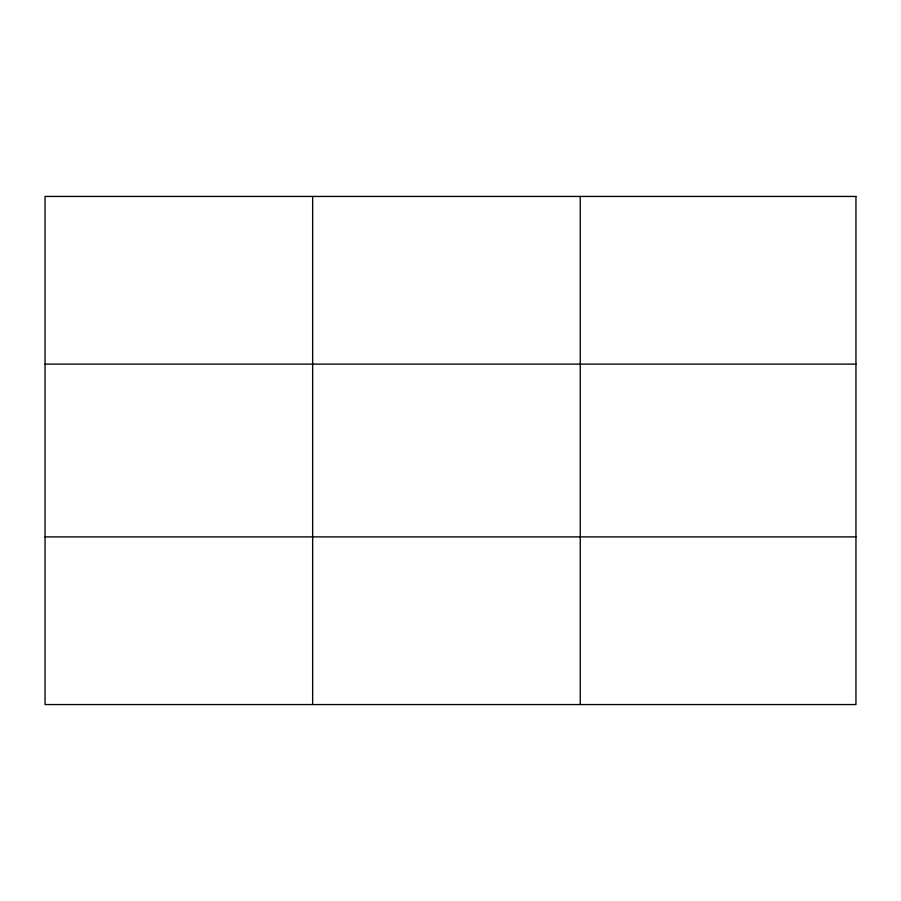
<?xml version="1.0" encoding="UTF-8"?>
<svg xmlns="http://www.w3.org/2000/svg" width="901" height="901" viewBox="0 0 901 901"><rect width="100%" height="100%" fill="white"/><g stroke="black" fill="none" stroke-linecap="round" stroke-linejoin="round"><path stroke-width="1.35" d="M312.647 704.559L312.647 196.441M580.244 704.559L580.244 196.441M45.05 364.117L855.95 364.117M45.05 536.883L855.95 536.883M855.95 196.441L855.95 704.559L45.05 704.559L45.05 196.441L855.95 196.441"/></g></svg>
